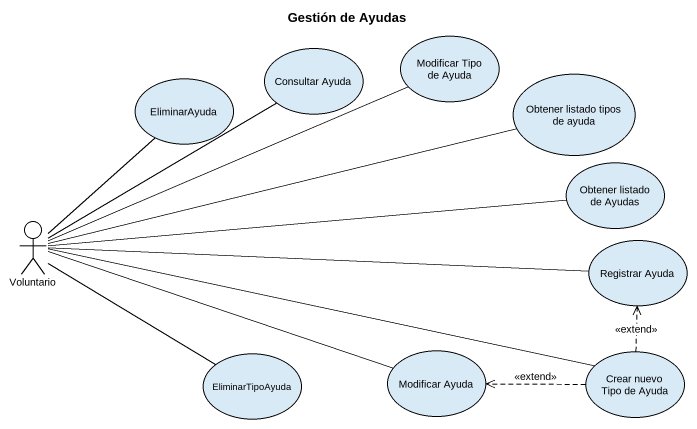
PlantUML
@startuml
title Gestión de Ayudas
usecase "Modificar Tipo de Ayuda" as Modificar_Tipo_de_Ayuda
usecase EliminarAyuda
usecase "Consultar Ayuda" as Consultar_Ayuda
usecase "Obtener listado tipos de ayuda" as Obtener_listado_tipos_de
usecase "Obtener listado de Ayudas" as Obtener_listado_de_Ayudas
actor Voluntario
usecase "Registrar Ayuda" as Registrar_Ayuda
usecase EliminarTipoAyuda
usecase "Modificar Ayuda" as Modificar_Ayuda
usecase "Crear nuevo Tipo de Ayuda" as Crear_nuevo_Tipo_de_Ayuda
Obtener_listado_de_Ayudas -left- Voluntario
Voluntario -right- Modificar_Tipo_de_Ayuda
Voluntario -up- EliminarAyuda
Voluntario -up- Consultar_Ayuda
Voluntario -right- Obtener_listado_tipos_de
Voluntario -right- EliminarTipoAyuda
Voluntario -right- Crear_nuevo_Tipo_de_Ayuda
Registrar_Ayuda -left- Voluntario
Modificar_Ayuda -left- Voluntario
Crear_nuevo_Tipo_de_Ayuda .up.> Registrar_Ayuda : <<extend>>
Crear_nuevo_Tipo_de_Ayuda .left.> Modificar_Ayuda : <<extend>>
@enduml
